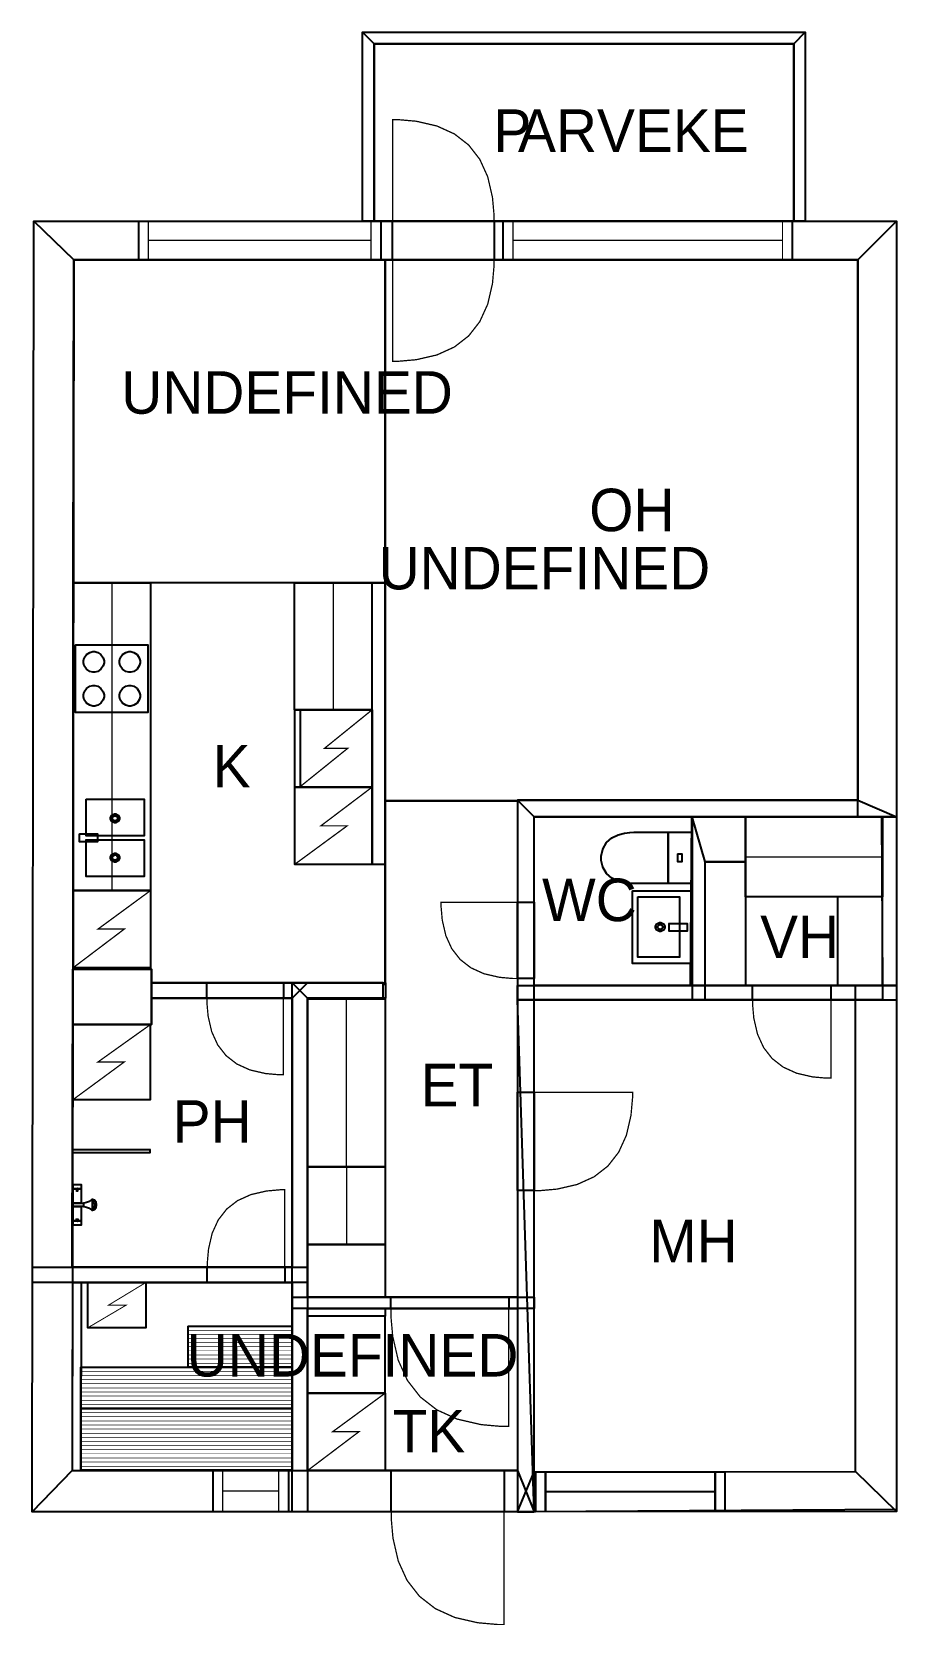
# Model space of a CAD drawing. Extents: x 0.7 to 7.7, y 0 to 12.9.
import ezdxf

# ---------------------------------------------------------------- set-up
doc = ezdxf.new("R2010")
doc.units = 0
doc.layers.get('0').update_dxf_attribs({"linetype": 'CONTINUOUS'})

msp = doc.modelspace()

# ---------------------------------------------------------------- linework, layer by layer
at = {"color": 0}
for points, const_width in [([(3.37967, 12.8921), (6.96024, 12.8921), (6.86649, 12.7984), (3.47342, 12.7984), (3.37967, 12.8921)], 0.002083), ([(3.37967, 11.3637), (3.37967, 12.8921), (3.47342, 12.7984), (3.47342, 11.3637), (3.37967, 11.3637)], 0.002083), ([(6.96024, 12.8921), (6.96024, 11.3637), (6.86649, 11.3637), (6.86649, 12.7984), (6.96024, 12.8921)], 0.002083), ([(3.47342, 12.7984), (6.86649, 12.7984), (6.86649, 11.3637), (3.47342, 11.3637), (3.47342, 12.7984)], 0.002083), ([(4.44363, 11.3637), (4.44363, 11.4118), (4.43078, 11.5561), (4.39231, 11.7228), (4.32818, 11.8639), (4.23839, 11.9793), (4.12299, 12.0691), (3.98188, 12.1333), (3.81515, 12.1717), (3.6709, 12.1845), (3.62283, 12.1845), (3.62283, 11.3637), (4.44363, 11.3637)], 0.010417), ([(0.709147, 0.926053), (0.722928, 11.3637), (1.04541, 11.0512), (1.0325, 1.25939), (0.709147, 0.926053)], 0.002083), ([(0.722928, 11.3637), (7.6976, 11.3637), (7.3851, 11.0512), (1.04541, 11.0512), (0.722928, 11.3637)], 0.002083), ([(1.57086, 11.3637), (3.5275, 11.3637), (3.5275, 11.0512), (1.57086, 11.0512), (1.57086, 11.3637)], 0.010417), ([(1.57086, 11.3637), (3.5275, 11.3637), (3.5275, 11.0512), (1.57086, 11.0512), (1.57086, 11.3637)], 0.010417), ([(3.62283, 11.3637), (4.44363, 11.3637), (4.44363, 11.0512), (3.62283, 11.0512), (3.62283, 11.3637)], 0.010417), ([(3.62283, 11.3637), (4.44363, 11.3637), (4.44363, 11.0512), (3.62283, 11.0512), (3.62283, 11.3637)], 0.010417), ([(4.51824, 11.3637), (6.85394, 11.3637), (6.85394, 11.0512), (4.51824, 11.0512), (4.51824, 11.3637)], 0.010417), ([(4.51824, 11.3637), (6.85394, 11.3637), (6.85394, 11.0512), (4.51824, 11.0512), (4.51824, 11.3637)], 0.010417), ([(7.6976, 11.3637), (7.6976, 6.54568), (7.3851, 6.54568), (7.3851, 11.0512), (7.6976, 11.3637)], 0.002083), ([(4.44363, 11.0512), (4.44363, 11.0031), (4.43078, 10.8588), (4.39231, 10.6921), (4.32818, 10.551), (4.23839, 10.4356), (4.12299, 10.3458), (3.98188, 10.2817), (3.81515, 10.2432), (3.6709, 10.2304), (3.62283, 10.2304), (3.62283, 11.0512), (4.44363, 11.0512)], 0.010417), ([(1.04134, 8.4394), (1.04134, 5.94971), (1.66635, 5.94971), (1.66635, 8.4394), (1.04134, 8.4394)], 0.010417), ([(1.04167, 8.4394), (1.04167, 5.95307), (1.35417, 5.95307), (1.35417, 8.4394), (1.04167, 8.4394)], 0.010417), ([(2.83122, 8.4381), (2.83122, 7.41163), (3.45622, 7.41163), (3.45622, 8.4381), (2.83122, 8.4381)], 0.010417), ([(3.14372, 8.4381), (3.14372, 7.41163), (3.45622, 7.41163), (3.45622, 8.4381), (3.14372, 8.4381)], 0.010417), ([(3.45811, 8.43767), (3.56228, 8.43767), (3.56228, 6.16162), (3.45811, 6.16162), (3.45811, 8.43767)], 0.002083), ([(1.06076, 7.93636), (1.06076, 7.38926), (1.6441, 7.38926), (1.6441, 7.93636), (1.06076, 7.93636)], 0.010417), ([(1.2066, 7.8826), (1.21468, 7.8826), (1.23899, 7.87608), (1.26552, 7.85818), (1.28337, 7.83171), (1.28993, 7.8074), (1.28993, 7.79926), (1.28993, 7.79118), (1.28337, 7.76688), (1.26552, 7.74035), (1.23899, 7.7225), (1.21468, 7.71593), (1.2066, 7.71593), (1.19846, 7.71593), (1.17415, 7.7225), (1.14768, 7.74035), (1.12978, 7.76688), (1.12326, 7.79118), (1.12326, 7.79926), (1.12326, 7.8074), (1.12978, 7.83171), (1.14768, 7.85818), (1.17415, 7.87608), (1.19846, 7.8826), (1.2066, 7.8826)], 0.010417), ([(1.49826, 7.8826), (1.50635, 7.8826), (1.53065, 7.87608), (1.55718, 7.85818), (1.57503, 7.83171), (1.5816, 7.8074), (1.5816, 7.79926), (1.5816, 7.79118), (1.57503, 7.76688), (1.55718, 7.74035), (1.53065, 7.7225), (1.50635, 7.71593), (1.49826, 7.71593), (1.49013, 7.71593), (1.46582, 7.7225), (1.43935, 7.74035), (1.42144, 7.76688), (1.41493, 7.79118), (1.41493, 7.79926), (1.41493, 7.8074), (1.42144, 7.83171), (1.43935, 7.85818), (1.46582, 7.87608), (1.49013, 7.8826), (1.49826, 7.8826)], 0.010417), ([(1.2066, 7.60846), (1.21468, 7.60846), (1.23899, 7.60194), (1.26552, 7.58404), (1.28337, 7.55757), (1.28993, 7.53326), (1.28993, 7.52513), (1.28993, 7.51704), (1.28337, 7.49268), (1.26552, 7.46619), (1.23899, 7.44835), (1.21468, 7.44179), (1.2066, 7.44179), (1.19846, 7.44179), (1.17415, 7.44835), (1.14768, 7.46619), (1.12978, 7.49268), (1.12326, 7.51704), (1.12326, 7.52513), (1.12326, 7.53326), (1.12978, 7.55757), (1.14768, 7.58404), (1.17415, 7.60194), (1.19846, 7.60846), (1.2066, 7.60846)], 0.010417), ([(1.49826, 7.60846), (1.50635, 7.60846), (1.53065, 7.60194), (1.55718, 7.58404), (1.57503, 7.55757), (1.5816, 7.53326), (1.5816, 7.52513), (1.5816, 7.51704), (1.57503, 7.49268), (1.55718, 7.46619), (1.53065, 7.44835), (1.50635, 7.44179), (1.49826, 7.44179), (1.49013, 7.44179), (1.46582, 7.44835), (1.43935, 7.46619), (1.42144, 7.49268), (1.41493, 7.51704), (1.41493, 7.52513), (1.41493, 7.53326), (1.42144, 7.55757), (1.43935, 7.58404), (1.46582, 7.60194), (1.49013, 7.60846), (1.49826, 7.60846)], 0.010417), ([(2.83317, 7.41163), (2.83317, 6.78662), (3.45817, 6.78662), (3.45817, 7.41163), (2.83317, 7.41163)], 0.010417), ([(2.83317, 7.41163), (2.83317, 6.78662), (2.87483, 6.78662), (2.87483, 7.41163), (2.83317, 7.41163)], 0.010417), ([(2.83317, 6.78662), (2.83317, 6.16162), (3.45817, 6.16162), (3.45817, 6.78662), (2.83317, 6.78662)], 0.010417), ([(1.14556, 6.68847), (1.14556, 6.3916), (1.61431, 6.3916), (1.61431, 6.68847), (1.14556, 6.68847)], 0.010417), ([(1.37994, 6.57075), (1.38634, 6.57075), (1.40571, 6.56011), (1.41639, 6.54075), (1.41639, 6.53429), (1.41639, 6.52789), (1.40571, 6.50851), (1.38634, 6.49783), (1.37994, 6.49783), (1.37348, 6.49783), (1.35411, 6.50851), (1.34348, 6.52789), (1.34348, 6.53429), (1.34348, 6.54075), (1.35411, 6.56011), (1.37348, 6.57075), (1.37994, 6.57075)], 0.008333), ([(7.6976, 6.54568), (4.76742, 6.54568), (4.632, 6.6811), (7.3851, 6.6811), (7.6976, 6.54568)], 0.002083), ([(4.632, 6.6811), (4.632, 0.926053), (4.76742, 0.926053), (4.76742, 6.54568), (4.632, 6.6811)], 0.002083), ([(1.37994, 6.55512), (1.38357, 6.55512), (1.39464, 6.54904), (1.40076, 6.53797), (1.40076, 6.53429), (1.40076, 6.53065), (1.39464, 6.51958), (1.38357, 6.51346), (1.37994, 6.51346), (1.37625, 6.51346), (1.36518, 6.51958), (1.3591, 6.53065), (1.3591, 6.53429), (1.3591, 6.53797), (1.36518, 6.54904), (1.37625, 6.55512), (1.37994, 6.55512)], 0.008333), ([(6.04508, 6.54568), (6.47564, 6.54568), (6.47564, 6.1811), (6.14925, 6.1811), (6.04508, 6.54568)], 0.002083), ([(6.04508, 6.54568), (6.04508, 5.06586), (6.14925, 5.06586), (6.14925, 6.1811), (6.04508, 6.54568)], 0.002083), ([(6.47564, 6.54536), (7.58425, 6.54536), (7.58425, 5.89899), (6.47564, 5.89899), (6.47564, 6.54536)], 0.010417), ([(7.58333, 6.54568), (7.6976, 6.54568), (7.6976, 5.18044), (7.58333, 5.18044), (7.58333, 6.54568)], 0.002083), ([(1.09245, 6.40722), (1.09245, 6.34472), (1.23828, 6.34472), (1.23828, 6.40722), (1.09245, 6.40722)], 0.010417), ([(1.14453, 6.36035), (1.14453, 6.06347), (1.61328, 6.06347), (1.61328, 6.36035), (1.14453, 6.36035)], 0.010417), ([(5.58431, 6.00618), (5.58431, 6.00618), (5.57254, 6.00613), (5.54156, 6.00776), (5.49772, 6.01389), (5.44749, 6.02729), (5.39725, 6.05089), (5.3534, 6.08735), (5.32243, 6.13949), (5.31071, 6.19254), (5.31071, 6.21018), (5.31071, 6.22851), (5.32243, 6.28336), (5.3534, 6.33746), (5.39725, 6.37528), (5.44749, 6.39968), (5.49772, 6.41368), (5.54156, 6.42008), (5.57254, 6.42182), (5.58431, 6.42171), (5.58431, 6.42171), (5.8526, 6.42279), (5.8526, 6.00618), (5.58431, 6.00618)], 0.010417), ([(5.8526, 6.42275), (5.8526, 6.00618), (6.03988, 6.00618), (6.03988, 6.42275), (5.8526, 6.42275)], 0.010417), ([(1.37994, 6.25304), (1.38634, 6.25304), (1.40571, 6.2424), (1.41639, 6.22304), (1.41639, 6.21658), (1.41639, 6.21018), (1.40571, 6.19081), (1.38634, 6.18012), (1.37994, 6.18012), (1.37348, 6.18012), (1.35411, 6.19081), (1.34348, 6.21018), (1.34348, 6.21658), (1.34348, 6.22304), (1.35411, 6.2424), (1.37348, 6.25304), (1.37994, 6.25304)], 0.008333), ([(1.37994, 6.23742), (1.38357, 6.23742), (1.39464, 6.23133), (1.40076, 6.22026), (1.40076, 6.21658), (1.40076, 6.21294), (1.39464, 6.20188), (1.38357, 6.19575), (1.37994, 6.19575), (1.37625, 6.19575), (1.36518, 6.20188), (1.3591, 6.21294), (1.3591, 6.21658), (1.3591, 6.22026), (1.36518, 6.23133), (1.37625, 6.23742), (1.37994, 6.23742)], 0.008333), ([(5.93044, 6.24756), (5.93044, 6.18137), (5.96203, 6.18137), (5.96203, 6.24756), (5.93044, 6.24756)], 0.010417), ([(6.14958, 6.1811), (6.14958, 5.18121), (6.47553, 5.18121), (6.47553, 6.1811), (6.14958, 6.1811)], 0.010417), ([(1.03961, 5.94971), (1.03961, 5.32471), (1.66461, 5.32471), (1.66461, 5.94971), (1.03961, 5.94971)], 0.010417), ([(5.56392, 5.94749), (5.56392, 5.36094), (6.04476, 5.36094), (6.04476, 5.94749), (5.56392, 5.94749)], 0.010417), ([(4.632, 5.23828), (4.59581, 5.23828), (4.48742, 5.24794), (4.36214, 5.27686), (4.25613, 5.32503), (4.16938, 5.39247), (4.10189, 5.47922), (4.05371, 5.58524), (4.02479, 5.7105), (4.01519, 5.8189), (4.01519, 5.85504), (4.632, 5.85504), (4.632, 5.23828)], 0.010417), ([(4.632, 5.85504), (4.76742, 5.85504), (4.76742, 5.23828), (4.632, 5.23828), (4.632, 5.85504)], 0.010417), ([(4.632, 5.85504), (4.76742, 5.85504), (4.76742, 5.23828), (4.632, 5.23828), (4.632, 5.85504)], 0.010417), ([(5.60644, 5.89865), (5.60644, 5.40978), (5.94374, 5.40978), (5.94374, 5.89865), (5.60644, 5.89865)], 0.010417), ([(7.22206, 5.90022), (7.22206, 5.18044), (7.58301, 5.18044), (7.58301, 5.90022), (7.22206, 5.90022)], 0.010417), ([(5.78674, 5.61778), (5.78028, 5.61778), (5.7609, 5.62847), (5.75028, 5.64785), (5.75028, 5.65424), (5.75028, 5.66069), (5.7609, 5.68007), (5.78028, 5.69069), (5.78674, 5.69069), (5.79313, 5.69069), (5.8125, 5.68007), (5.82319, 5.66069), (5.82319, 5.65424), (5.82319, 5.64785), (5.8125, 5.62847), (5.79313, 5.61778), (5.78674, 5.61778)], 0.008333), ([(5.78674, 5.6334), (5.78304, 5.6334), (5.77197, 5.63954), (5.7659, 5.65061), (5.7659, 5.65424), (5.7659, 5.65793), (5.77197, 5.669), (5.78304, 5.67507), (5.78674, 5.67507), (5.79036, 5.67507), (5.80143, 5.669), (5.80757, 5.65793), (5.80757, 5.65424), (5.80757, 5.65061), (5.80143, 5.63954), (5.79036, 5.6334), (5.78674, 5.6334)], 0.008333), ([(5.85883, 5.68354), (5.85883, 5.62104), (6.00467, 5.62104), (6.00467, 5.68354), (5.85883, 5.68354)], 0.010417), ([(1.03782, 5.31315), (1.67415, 5.31315), (1.67415, 4.86524), (1.03782, 4.86524), (1.03782, 5.31315)], 0.002083), ([(2.81168, 5.07889), (1.67415, 5.07889), (1.67415, 5.20389), (2.93614, 5.20389), (2.81168, 5.07889)], 0.002083), ([(2.12196, 5.20389), (2.74083, 5.20389), (2.74083, 5.07889), (2.12196, 5.07889), (2.12196, 5.20389)], 0.010417), ([(2.12196, 5.20389), (2.74083, 5.20389), (2.74083, 5.07889), (2.12196, 5.07889), (2.12196, 5.20389)], 0.010417), ([(2.81168, 5.20389), (3.56717, 5.20389), (3.56717, 5.07889), (2.93614, 5.07889), (2.81168, 5.20389)], 0.002083), ([(2.81168, 0.926053), (2.81168, 5.20389), (2.93614, 5.07889), (2.93614, 0.926053), (2.81168, 0.926053)], 0.002083), ([(4.632, 5.18044), (7.58333, 5.18044), (7.58333, 5.06586), (4.632, 5.06586), (4.632, 5.18044)], 0.002083), ([(6.53396, 5.18044), (7.16721, 5.18044), (7.16721, 5.06586), (6.53396, 5.06586), (6.53396, 5.18044)], 0.010417), ([(6.53396, 5.18044), (7.16721, 5.18044), (7.16721, 5.06586), (6.53396, 5.06586), (6.53396, 5.18044)], 0.010417), ([(7.6976, 5.18044), (7.6976, 0.927029), (7.36561, 1.24984), (7.36561, 5.18044), (7.6976, 5.18044)], 0.002083), ([(2.12196, 5.07889), (2.12196, 5.04264), (2.13163, 4.93386), (2.16064, 4.80817), (2.20899, 4.70182), (2.27669, 4.61475), (2.36372, 4.5471), (2.47006, 4.49875), (2.59576, 4.46972), (2.70454, 4.46001), (2.74083, 4.46001), (2.74083, 5.07889), (2.12196, 5.07889)], 0.010417), ([(2.93744, 5.07329), (2.93744, 3.71506), (3.56244, 3.71506), (3.56244, 5.07329), (2.93744, 5.07329)], 0.010417), ([(6.53396, 5.06586), (6.53396, 5.02881), (6.54383, 4.91749), (6.57351, 4.78885), (6.62299, 4.68001), (6.69222, 4.59099), (6.78131, 4.52171), (6.89014, 4.47222), (7.01878, 4.44254), (7.1301, 4.43261), (7.16721, 4.43261), (7.16721, 5.06586), (6.53396, 5.06586)], 0.010417), ([(1.03803, 4.86524), (1.03803, 4.2576), (1.66303, 4.2576), (1.66303, 4.86524), (1.03803, 4.86524)], 0.010127), ([(4.632, 4.31858), (4.76742, 4.31858), (4.76742, 3.52262), (4.632, 3.52262), (4.632, 4.31858)], 0.010417), ([(4.632, 4.31858), (4.76742, 4.31858), (4.76742, 3.52262), (4.632, 3.52262), (4.632, 4.31858)], 0.010417), ([(4.76742, 3.52262), (4.81401, 3.52262), (4.95394, 3.5351), (5.11561, 3.57243), (5.25239, 3.6346), (5.36431, 3.72163), (5.45139, 3.83361), (5.51357, 3.97038), (5.55083, 4.13206), (5.56332, 4.27197), (5.56332, 4.31858), (4.76742, 4.31858), (4.76742, 3.52262)], 0.010417), ([(1.03592, 3.85574), (1.03592, 3.82969), (1.66092, 3.82969), (1.66092, 3.85574), (1.03592, 3.85574)], 0.010417), ([(1.03592, 3.85574), (1.03592, 3.82969), (1.66092, 3.82969), (1.66092, 3.85574), (1.03592, 3.85574)], 0.010417), ([(2.93892, 3.71511), (2.93892, 3.08604), (3.56392, 3.08604), (3.56392, 3.71511), (2.93892, 3.71511)], 0.010417), ([(1.04053, 3.57292), (1.04053, 3.53749), (1.10411, 3.53749), (1.10411, 3.57292), (1.04053, 3.57292)], 0.010417), ([(1.04053, 3.53851), (1.04053, 3.42188), (1.10411, 3.42188), (1.10411, 3.53851), (1.04053, 3.53851)], 0.010417), ([(1.07286, 3.53749), (1.07162, 3.53429), (1.06776, 3.52462), (1.06657, 3.52186), (1.06657, 3.52186), (1.06798, 3.52186), (1.07232, 3.52186), (1.07661, 3.52186), (1.07807, 3.52186), (1.07807, 3.52186), (1.07742, 3.52425), (1.074, 3.53424), (1.07286, 3.53749)], 0.010417), ([(2.12532, 2.90419), (2.12532, 2.94086), (2.1351, 3.05078), (2.16439, 3.17779), (2.21322, 3.28526), (2.28162, 3.37321), (2.36957, 3.44162), (2.47706, 3.49046), (2.60406, 3.51975), (2.71397, 3.52951), (2.75065, 3.52951), (2.75065, 2.90419), (2.12532, 2.90419)], 0.010417), ([(1.04053, 3.39372), (1.04053, 3.42188), (1.12386, 3.42188), (1.12386, 3.41488), (1.12386, 3.39903), (1.12386, 3.39372), (1.10303, 3.39372), (1.05615, 3.39372), (1.04053, 3.39372)], 0.010417), ([(1.04053, 3.39372), (1.04053, 3.27707), (1.10411, 3.27707), (1.10411, 3.39372), (1.04053, 3.39372)], 0.010417), ([(1.04053, 3.27707), (1.04053, 3.24371), (1.10411, 3.24371), (1.10411, 3.27707), (1.04053, 3.27707)], 0.010417), ([(1.07286, 3.27707), (1.07162, 3.28033), (1.06776, 3.28999), (1.06657, 3.29269), (1.06657, 3.29269), (1.06798, 3.29269), (1.07232, 3.29269), (1.07661, 3.29269), (1.07807, 3.29269), (1.07807, 3.29269), (1.07742, 3.29036), (1.074, 3.28039), (1.07286, 3.27707)], 0.010417), ([(2.93892, 3.08599), (2.93892, 2.66194), (3.56392, 2.66194), (3.56392, 3.08599), (2.93892, 3.08599)], 0.010417), ([(0.711751, 2.90419), (2.93614, 2.90419), (2.93614, 2.77919), (0.711751, 2.77919), (0.711751, 2.90419)], 0.002083), ([(2.12532, 2.90419), (2.75065, 2.90419), (2.75065, 2.77919), (2.12532, 2.77919), (2.12532, 2.90419)], 0.010417), ([(2.12532, 2.90419), (2.75065, 2.90419), (2.75065, 2.77919), (2.12532, 2.77919), (2.12532, 2.90419)], 0.010417), ([(1.03451, 2.77919), (1.0325, 1.25939), (1.10541, 1.25933), (1.10742, 2.77908), (1.03451, 2.77919)], 0.002083), ([(1.16032, 2.77892), (1.62722, 2.77892), (1.62722, 2.41433), (1.16032, 2.41433), (1.16032, 2.77892)], 0.007782), ([(2.81168, 2.66189), (4.76742, 2.66189), (4.76742, 2.56814), (2.81168, 2.56814), (2.81168, 2.66189)], 0.002083), ([(3.60926, 2.66189), (4.56218, 2.66189), (4.56218, 2.56814), (3.60926, 2.56814), (3.60926, 2.66189)], 0.010417), ([(3.60926, 2.66189), (4.56218, 2.66189), (4.56218, 2.56814), (3.60926, 2.56814), (3.60926, 2.66189)], 0.010417), ([(2.93614, 2.50944), (2.93614, 1.88444), (3.56114, 1.88444), (3.56114, 2.50944), (2.93614, 2.50944)], 0.010417), ([(2.93744, 2.57264), (2.93744, 2.50782), (3.56244, 2.50782), (3.56244, 2.57264), (2.93744, 2.57264)], 0.006478), ([(3.60926, 2.56814), (3.60926, 2.51232), (3.62414, 2.34483), (3.66878, 2.15126), (3.74328, 1.98753), (3.8475, 1.85351), (3.9815, 1.74929), (4.14524, 1.67481), (4.33882, 1.63015), (4.50629, 1.61524), (4.56218, 1.61524), (4.56218, 2.56814), (3.60926, 2.56814)], 0.010417), ([(1.9706, 2.42692), (2.81164, 2.42692), (2.81164, 2.09369), (1.9706, 2.09369), (1.9706, 2.42692)], 0.010417), ([(1.10183, 2.09375), (2.81164, 2.09375), (2.81164, 1.76053), (1.10183, 1.76053), (1.10183, 2.09375)], 0.010417), ([(2.93696, 1.88444), (2.93696, 1.25944), (3.56196, 1.25944), (3.56196, 1.88444), (2.93696, 1.88444)], 0.010417), ([(1.10183, 1.76053), (2.81164, 1.76053), (2.81164, 1.26074), (1.10183, 1.26074), (1.10183, 1.76053)], 0.010417), ([(4.76742, 0.926053), (0.709147, 0.926053), (1.0325, 1.25939), (4.632, 1.25939), (4.76742, 0.926053)], 0.002083), ([(2.1721, 1.25939), (2.7806, 1.25939), (2.7806, 0.926053), (2.1721, 0.926053), (2.1721, 1.25939)], 0.010417), ([(2.1721, 1.25939), (2.7806, 1.25939), (2.7806, 0.926053), (2.1721, 0.926053), (2.1721, 1.25939)], 0.010417), ([(3.61208, 1.25939), (4.52447, 1.25939), (4.52447, 0.926053), (3.61208, 0.926053), (3.61208, 1.25939)], 0.010417), ([(3.61208, 1.25939), (4.52447, 1.25939), (4.52447, 0.926053), (3.61208, 0.926053), (3.61208, 1.25939)], 0.010417), ([(7.6976, 0.927029), (4.632, 0.926053), (4.76742, 1.24897), (7.36561, 1.24984), (7.6976, 0.927029)], 0.002083), ([(6.30935, 0.926594), (4.78033, 0.926053), (4.78022, 1.24897), (6.30925, 1.24951), (6.30935, 0.926594)], 0.010417), ([(6.30935, 0.926594), (4.78033, 0.926053), (4.78022, 1.24897), (6.30925, 1.24951), (6.30935, 0.926594)], 0.010417), ([(3.61208, 0.926053), (3.61208, 0.872612), (3.62631, 0.71224), (3.66911, 0.52691), (3.74035, 0.370117), (3.84017, 0.241808), (3.96847, 0.141982), (4.12528, 0.070747), (4.3106, 0.027941), (4.47097, 0.013672), (4.52447, 0.013672), (4.52447, 0.926053), (3.61208, 0.926053)], 0.010417)]:
    msp.add_lwpolyline(points, close=True, dxfattribs=dict(at, const_width=const_width))
at = {"color": 7}
for points in [[(3.37967, 11.3637), (3.37967, 12.8921), (3.47342, 12.7984), (3.47342, 11.3637), (3.37967, 11.3637)], [(3.37967, 12.8921), (6.96024, 12.8921), (6.86649, 12.7984), (3.47342, 12.7984), (3.37967, 12.8921)], [(6.96024, 12.8921), (6.96024, 11.3637), (6.86649, 11.3637), (6.86649, 12.7984), (6.96024, 12.8921)], [(3.47342, 12.7984), (6.86649, 12.7984), (6.86649, 11.3637), (3.47342, 11.3637), (3.47342, 12.7984)], [(1.57086, 11.3637), (3.5275, 11.3637), (3.5275, 11.0512), (1.57086, 11.0512), (1.57086, 11.3637)], [(1.57086, 11.3637), (3.5275, 11.3637), (3.5275, 11.0512), (1.57086, 11.0512), (1.57086, 11.3637)], [(3.62283, 11.3637), (4.44363, 11.3637), (4.44363, 11.0512), (3.62283, 11.0512), (3.62283, 11.3637)], [(3.62283, 11.3637), (4.44363, 11.3637), (4.44363, 11.0512), (3.62283, 11.0512), (3.62283, 11.3637)], [(4.51824, 11.3637), (6.85394, 11.3637), (6.85394, 11.0512), (4.51824, 11.0512), (4.51824, 11.3637)], [(4.51824, 11.3637), (6.85394, 11.3637), (6.85394, 11.0512), (4.51824, 11.0512), (4.51824, 11.3637)], [(3.56228, 8.43767), (1.04167, 8.44097), (1.04541, 11.0512), (3.56228, 11.0512), (3.56228, 8.43767)], [(7.3851, 6.6811), (4.632, 6.6811), (4.632, 6.67649), (3.56228, 6.67649), (3.56228, 11.0512), (7.3851, 11.0512), (7.3851, 6.6811)], [(1.04134, 8.4394), (1.66635, 8.4394), (1.66635, 5.94971), (1.04134, 5.94971), (1.04134, 8.4394)], [(3.56228, 8.43767), (3.56228, 6.67649), (3.56261, 6.67649), (3.56261, 5.19179), (3.54617, 5.19179), (3.54617, 5.20389), (1.67415, 5.20389), (1.67415, 5.31315), (1.04291, 5.31315), (1.04167, 8.44097), (3.56228, 8.43767)], [(2.83122, 8.4381), (3.45622, 8.4381), (3.45622, 7.41163), (2.83122, 7.41163), (2.83122, 8.4381)], [(3.45811, 8.43767), (3.56228, 8.43767), (3.56228, 6.16162), (3.45811, 6.16162), (3.45811, 8.43767)], [(1.06076, 7.93636), (1.6441, 7.93636), (1.6441, 7.38926), (1.06076, 7.38926), (1.06076, 7.93636)], [(1.2066, 7.8826), (1.21468, 7.8826), (1.23899, 7.87608), (1.26552, 7.85818), (1.28337, 7.83171), (1.28993, 7.8074), (1.28993, 7.79926), (1.28993, 7.79118), (1.28337, 7.76688), (1.26552, 7.74035), (1.23899, 7.7225), (1.21468, 7.71593), (1.2066, 7.71593), (1.19846, 7.71593), (1.17415, 7.7225), (1.14768, 7.74035), (1.12978, 7.76688), (1.12326, 7.79118), (1.12326, 7.79926), (1.12326, 7.8074), (1.12978, 7.83171), (1.14768, 7.85818), (1.17415, 7.87608), (1.19846, 7.8826), (1.2066, 7.8826)], [(1.49826, 7.8826), (1.50635, 7.8826), (1.53065, 7.87608), (1.55718, 7.85818), (1.57503, 7.83171), (1.5816, 7.8074), (1.5816, 7.79926), (1.5816, 7.79118), (1.57503, 7.76688), (1.55718, 7.74035), (1.53065, 7.7225), (1.50635, 7.71593), (1.49826, 7.71593), (1.49013, 7.71593), (1.46582, 7.7225), (1.43935, 7.74035), (1.42144, 7.76688), (1.41493, 7.79118), (1.41493, 7.79926), (1.41493, 7.8074), (1.42144, 7.83171), (1.43935, 7.85818), (1.46582, 7.87608), (1.49013, 7.8826), (1.49826, 7.8826)], [(1.2066, 7.60846), (1.21468, 7.60846), (1.23899, 7.60194), (1.26552, 7.58404), (1.28337, 7.55757), (1.28993, 7.53326), (1.28993, 7.52513), (1.28993, 7.51704), (1.28337, 7.49268), (1.26552, 7.46619), (1.23899, 7.44835), (1.21468, 7.44179), (1.2066, 7.44179), (1.19846, 7.44179), (1.17415, 7.44835), (1.14768, 7.46619), (1.12978, 7.49268), (1.12326, 7.51704), (1.12326, 7.52513), (1.12326, 7.53326), (1.12978, 7.55757), (1.14768, 7.58404), (1.17415, 7.60194), (1.19846, 7.60846), (1.2066, 7.60846)], [(1.49826, 7.60846), (1.50635, 7.60846), (1.53065, 7.60194), (1.55718, 7.58404), (1.57503, 7.55757), (1.5816, 7.53326), (1.5816, 7.52513), (1.5816, 7.51704), (1.57503, 7.49268), (1.55718, 7.46619), (1.53065, 7.44835), (1.50635, 7.44179), (1.49826, 7.44179), (1.49013, 7.44179), (1.46582, 7.44835), (1.43935, 7.46619), (1.42144, 7.49268), (1.41493, 7.51704), (1.41493, 7.52513), (1.41493, 7.53326), (1.42144, 7.55757), (1.43935, 7.58404), (1.46582, 7.60194), (1.49013, 7.60846), (1.49826, 7.60846)], [(2.83317, 7.41163), (3.45817, 7.41163), (3.45817, 6.78662), (2.83317, 6.78662), (2.83317, 7.41163)], [(2.83317, 7.41163), (2.87483, 7.41163), (2.87483, 6.78662), (2.83317, 6.78662), (2.83317, 7.41163)], [(2.83317, 6.78662), (3.45817, 6.78662), (3.45817, 6.16162), (2.83317, 6.16162), (2.83317, 6.78662)], [(1.14556, 6.68847), (1.61431, 6.68847), (1.61431, 6.3916), (1.14556, 6.3916), (1.14556, 6.68847)], [(4.632, 2.66189), (2.93614, 2.66189), (2.93614, 5.07889), (3.54617, 5.07889), (3.54617, 5.19179), (3.56261, 5.19179), (3.56261, 6.67649), (4.632, 6.67649), (4.632, 2.66189)], [(1.37994, 6.57075), (1.38634, 6.57075), (1.40571, 6.56011), (1.41639, 6.54075), (1.41639, 6.53429), (1.41639, 6.52789), (1.40571, 6.50851), (1.38634, 6.49783), (1.37994, 6.49783), (1.37348, 6.49783), (1.35411, 6.50851), (1.34348, 6.52789), (1.34348, 6.53429), (1.34348, 6.54075), (1.35411, 6.56011), (1.37348, 6.57075), (1.37994, 6.57075)], [(1.37994, 6.55512), (1.38357, 6.55512), (1.39464, 6.54904), (1.40076, 6.53797), (1.40076, 6.53429), (1.40076, 6.53065), (1.39464, 6.51958), (1.38357, 6.51346), (1.37994, 6.51346), (1.37625, 6.51346), (1.36518, 6.51958), (1.3591, 6.53065), (1.3591, 6.53429), (1.3591, 6.53797), (1.36518, 6.54904), (1.37625, 6.55512), (1.37994, 6.55512)], [(6.04313, 6.54568), (6.03125, 5.18056), (4.76742, 5.18485), (4.76742, 6.54568), (6.04313, 6.54568)], [(7.58333, 5.18044), (6.03125, 5.18056), (6.04313, 6.54568), (7.57758, 6.54568), (7.58333, 5.18044)], [(6.47564, 6.54536), (7.58425, 6.54536), (7.58425, 5.89899), (6.47564, 5.89899), (6.47564, 6.54536)], [(1.09245, 6.40722), (1.23828, 6.40722), (1.23828, 6.34472), (1.09245, 6.34472), (1.09245, 6.40722)], [(1.14453, 6.36035), (1.61328, 6.36035), (1.61328, 6.06347), (1.14453, 6.06347), (1.14453, 6.36035)], [(5.58431, 6.00618), (5.58431, 6.00618), (5.57254, 6.00613), (5.54156, 6.00776), (5.49772, 6.01389), (5.44749, 6.02729), (5.39725, 6.05089), (5.3534, 6.08735), (5.32243, 6.13949), (5.31071, 6.19254), (5.31071, 6.21018), (5.31071, 6.22851), (5.32243, 6.28336), (5.3534, 6.33746), (5.39725, 6.37528), (5.44749, 6.39968), (5.49772, 6.41368), (5.54156, 6.42008), (5.57254, 6.42182), (5.58431, 6.42171), (5.58431, 6.42171), (5.8526, 6.42279), (5.8526, 6.00618), (5.58431, 6.00618)], [(5.8526, 6.42275), (6.03988, 6.42275), (6.03988, 6.00618), (5.8526, 6.00618), (5.8526, 6.42275)], [(1.37994, 6.25304), (1.38634, 6.25304), (1.40571, 6.2424), (1.41639, 6.22304), (1.41639, 6.21658), (1.41639, 6.21018), (1.40571, 6.19081), (1.38634, 6.18012), (1.37994, 6.18012), (1.37348, 6.18012), (1.35411, 6.19081), (1.34348, 6.21018), (1.34348, 6.21658), (1.34348, 6.22304), (1.35411, 6.2424), (1.37348, 6.25304), (1.37994, 6.25304)], [(1.37994, 6.23742), (1.38357, 6.23742), (1.39464, 6.23133), (1.40076, 6.22026), (1.40076, 6.21658), (1.40076, 6.21294), (1.39464, 6.20188), (1.38357, 6.19575), (1.37994, 6.19575), (1.37625, 6.19575), (1.36518, 6.20188), (1.3591, 6.21294), (1.3591, 6.21658), (1.3591, 6.22026), (1.36518, 6.23133), (1.37625, 6.23742), (1.37994, 6.23742)], [(5.93044, 6.24756), (5.96203, 6.24756), (5.96203, 6.18137), (5.93044, 6.18137), (5.93044, 6.24756)], [(6.14958, 6.1811), (6.47553, 6.1811), (6.47553, 5.18121), (6.14958, 5.18121), (6.14958, 6.1811)], [(1.03961, 5.94971), (1.66461, 5.94971), (1.66461, 5.32471), (1.03961, 5.32471), (1.03961, 5.94971)], [(5.56392, 5.94749), (6.04476, 5.94749), (6.04476, 5.36094), (5.56392, 5.36094), (5.56392, 5.94749)], [(4.632, 5.85504), (4.76742, 5.85504), (4.76742, 5.23828), (4.632, 5.23828), (4.632, 5.85504)], [(4.632, 5.85504), (4.76742, 5.85504), (4.76742, 5.23828), (4.632, 5.23828), (4.632, 5.85504)], [(5.60644, 5.89865), (5.94374, 5.89865), (5.94374, 5.40978), (5.60644, 5.40978), (5.60644, 5.89865)], [(7.22206, 5.90022), (7.58301, 5.90022), (7.58301, 5.18044), (7.22206, 5.18044), (7.22206, 5.90022)], [(5.78674, 5.61778), (5.78028, 5.61778), (5.7609, 5.62847), (5.75028, 5.64785), (5.75028, 5.65424), (5.75028, 5.66069), (5.7609, 5.68007), (5.78028, 5.69069), (5.78674, 5.69069), (5.79313, 5.69069), (5.8125, 5.68007), (5.82319, 5.66069), (5.82319, 5.65424), (5.82319, 5.64785), (5.8125, 5.62847), (5.79313, 5.61778), (5.78674, 5.61778)], [(5.78674, 5.6334), (5.78304, 5.6334), (5.77197, 5.63954), (5.7659, 5.65061), (5.7659, 5.65424), (5.7659, 5.65793), (5.77197, 5.669), (5.78304, 5.67507), (5.78674, 5.67507), (5.79036, 5.67507), (5.80143, 5.669), (5.80757, 5.65793), (5.80757, 5.65424), (5.80757, 5.65061), (5.80143, 5.63954), (5.79036, 5.6334), (5.78674, 5.6334)], [(5.85883, 5.68354), (6.00467, 5.68354), (6.00467, 5.62104), (5.85883, 5.62104), (5.85883, 5.68354)], [(1.03782, 4.86524), (1.67415, 4.86524), (1.67415, 5.07889), (2.81168, 5.07889), (2.81168, 2.90419), (1.0325, 2.90419), (1.03782, 5.31315), (1.03782, 4.86524)], [(2.12196, 5.20389), (2.74083, 5.20389), (2.74083, 5.07889), (2.12196, 5.07889), (2.12196, 5.20389)], [(2.12196, 5.20389), (2.74083, 5.20389), (2.74083, 5.07889), (2.12196, 5.07889), (2.12196, 5.20389)], [(6.53396, 5.18044), (7.16721, 5.18044), (7.16721, 5.06586), (6.53396, 5.06586), (6.53396, 5.18044)], [(6.53396, 5.18044), (7.16721, 5.18044), (7.16721, 5.06586), (6.53396, 5.06586), (6.53396, 5.18044)], [(2.93744, 5.07329), (3.56244, 5.07329), (3.56244, 3.71506), (2.93744, 3.71506), (2.93744, 5.07329)], [(4.632, 5.06586), (7.6976, 5.06586), (7.6976, 0.942437), (4.76742, 0.926053), (4.632, 5.06586)], [(1.03803, 4.86524), (1.66303, 4.86524), (1.66303, 4.2576), (1.03803, 4.2576), (1.03803, 4.86524)], [(4.632, 4.31858), (4.76742, 4.31858), (4.76742, 3.52262), (4.632, 3.52262), (4.632, 4.31858)], [(4.632, 4.31858), (4.76742, 4.31858), (4.76742, 3.52262), (4.632, 3.52262), (4.632, 4.31858)], [(1.03592, 3.85574), (1.66092, 3.85574), (1.66092, 3.82969), (1.03592, 3.82969), (1.03592, 3.85574)], [(1.03592, 3.85574), (1.66092, 3.85574), (1.66092, 3.82969), (1.03592, 3.82969), (1.03592, 3.85574)], [(2.93892, 3.71511), (3.56392, 3.71511), (3.56392, 3.08604), (2.93892, 3.08604), (2.93892, 3.71511)], [(1.04053, 3.57292), (1.10411, 3.57292), (1.10411, 3.53749), (1.04053, 3.53749), (1.04053, 3.57292)], [(1.04053, 3.53851), (1.10411, 3.53851), (1.10411, 3.42188), (1.04053, 3.42188), (1.04053, 3.53851)], [(1.07286, 3.53749), (1.07162, 3.53429), (1.06776, 3.52462), (1.06657, 3.52186), (1.06657, 3.52186), (1.06798, 3.52186), (1.07232, 3.52186), (1.07661, 3.52186), (1.07807, 3.52186), (1.07807, 3.52186), (1.07742, 3.52425), (1.074, 3.53424), (1.07286, 3.53749)], [(1.04053, 3.39372), (1.04053, 3.42188), (1.12386, 3.42188), (1.12386, 3.41488), (1.12386, 3.39903), (1.12386, 3.39372), (1.10303, 3.39372), (1.05615, 3.39372), (1.04053, 3.39372)], [(1.04053, 3.39372), (1.10411, 3.39372), (1.10411, 3.27707), (1.04053, 3.27707), (1.04053, 3.39372)], [(1.12386, 3.39372), (1.13015, 3.39372), (1.14909, 3.39008), (1.1715, 3.38021), (1.17594, 3.37706), (1.17752, 3.37603), (1.19211, 3.36589), (1.19368, 3.36561), (1.19651, 3.36513), (1.21305, 3.36925), (1.22591, 3.38596), (1.227, 3.39165), (1.22721, 3.39296), (1.22803, 3.40451), (1.22803, 3.40831), (1.22803, 3.40728), (1.22803, 3.41146), (1.22721, 3.42264), (1.227, 3.42393), (1.22591, 3.42969), (1.21305, 3.44635), (1.19651, 3.45053), (1.19368, 3.44997), (1.19211, 3.44976), (1.17752, 3.43961), (1.17594, 3.43853), (1.1715, 3.43544), (1.14909, 3.42551), (1.13015, 3.42188), (1.12386, 3.42188)], [(1.19472, 3.36561), (1.1952, 3.36589), (1.20535, 3.37771), (1.21452, 3.40147), (1.21452, 3.40935), (1.21425, 3.41564), (1.20497, 3.43832), (1.1952, 3.44949), (1.19472, 3.44997)], [(1.04053, 3.27707), (1.10411, 3.27707), (1.10411, 3.24371), (1.04053, 3.24371), (1.04053, 3.27707)], [(1.07286, 3.27707), (1.07162, 3.28033), (1.06776, 3.28999), (1.06657, 3.29269), (1.06657, 3.29269), (1.06798, 3.29269), (1.07232, 3.29269), (1.07661, 3.29269), (1.07807, 3.29269), (1.07807, 3.29269), (1.07742, 3.29036), (1.074, 3.28039), (1.07286, 3.27707)], [(2.93892, 3.08599), (3.56392, 3.08599), (3.56392, 2.66194), (2.93892, 2.66194), (2.93892, 3.08599)], [(2.12532, 2.90419), (2.75065, 2.90419), (2.75065, 2.77919), (2.12532, 2.77919), (2.12532, 2.90419)], [(2.12532, 2.90419), (2.75065, 2.90419), (2.75065, 2.77919), (2.12532, 2.77919), (2.12532, 2.90419)], [(2.81168, 1.25939), (1.10541, 1.25939), (1.10742, 2.77908), (1.03451, 2.77919), (2.81168, 2.77919), (2.81168, 1.25939)], [(1.16032, 2.77892), (1.62722, 2.77892), (1.62722, 2.41433), (1.16032, 2.41433), (1.16032, 2.77892)], [(3.60926, 2.66189), (4.56218, 2.66189), (4.56218, 2.56814), (3.60926, 2.56814), (3.60926, 2.66189)], [(3.60926, 2.66189), (4.56218, 2.66189), (4.56218, 2.56814), (3.60926, 2.56814), (3.60926, 2.66189)], [(2.93614, 2.56814), (4.632, 2.56814), (4.632, 1.25939), (2.93614, 1.25939), (2.93614, 2.56814)], [(2.93614, 2.50944), (3.56114, 2.50944), (3.56114, 1.88444), (2.93614, 1.88444), (2.93614, 2.50944)], [(2.93744, 2.57264), (3.56244, 2.57264), (3.56244, 2.50782), (2.93744, 2.50782), (2.93744, 2.57264)], [(1.9706, 2.42692), (2.81164, 2.42692), (2.81164, 2.09369), (1.9706, 2.09369), (1.9706, 2.42692)], [(1.10183, 2.09375), (2.81164, 2.09375), (2.81164, 1.76053), (1.10183, 1.76053), (1.10183, 2.09375)], [(2.93696, 1.88444), (3.56196, 1.88444), (3.56196, 1.25944), (2.93696, 1.25944), (2.93696, 1.88444)], [(1.10183, 1.76053), (2.81164, 1.76053), (2.81164, 1.26074), (1.10183, 1.26074), (1.10183, 1.76053)], [(2.1721, 1.25939), (2.7806, 1.25939), (2.7806, 0.926053), (2.1721, 0.926053), (2.1721, 1.25939)], [(2.1721, 1.25939), (2.7806, 1.25939), (2.7806, 0.926053), (2.1721, 0.926053), (2.1721, 1.25939)], [(3.61208, 1.25939), (4.52447, 1.25939), (4.52447, 0.926053), (3.61208, 0.926053), (3.61208, 1.25939)], [(3.61208, 1.25939), (4.52447, 1.25939), (4.52447, 0.926053), (3.61208, 0.926053), (3.61208, 1.25939)], [(6.30935, 0.926594), (4.78033, 0.926053), (4.78022, 1.24897), (6.30925, 1.24951), (6.30935, 0.926594)], [(6.30935, 0.926594), (4.78033, 0.926053), (4.78022, 1.24897), (6.30925, 1.24951), (6.30935, 0.926594)], [(4.8584, 0.926161), (4.85829, 1.24902)], [(6.23118, 0.92654), (6.23112, 1.24946)], [(6.23118, 1.088), (4.85835, 1.08762)]]:
    msp.add_lwpolyline(points, close=True, dxfattribs=at)
at = {"color": 0}
for points in [[(0.709147, 0.926053), (0.722928, 11.3637), (1.04541, 11.0512), (1.0325, 1.25939), (0.709147, 0.926053)], [(0.722928, 11.3637), (7.6976, 11.3637), (7.3851, 11.0512), (1.04541, 11.0512), (0.722928, 11.3637)], [(7.6976, 11.3637), (7.6976, 6.54568), (7.3851, 6.54568), (7.3851, 11.0512), (7.6976, 11.3637)], [(3.45811, 8.43767), (3.56228, 8.43767), (3.56228, 6.16162), (3.45811, 6.16162), (3.45811, 8.43767)], [(7.6976, 6.54568), (4.76742, 6.54568), (4.632, 6.6811), (7.3851, 6.6811), (7.6976, 6.54568)], [(4.632, 6.6811), (4.632, 0.926053), (4.76742, 0.926053), (4.76742, 6.54568), (4.632, 6.6811)], [(6.04508, 6.54568), (6.47564, 6.54568), (6.47564, 6.1811), (6.14925, 6.1811), (6.04508, 6.54568)], [(6.04508, 6.54568), (6.04508, 5.06586), (6.14925, 5.06586), (6.14925, 6.1811), (6.04508, 6.54568)], [(7.58333, 6.54568), (7.6976, 6.54568), (7.6976, 5.18044), (7.58333, 5.18044), (7.58333, 6.54568)], [(1.03782, 5.31315), (1.67415, 5.31315), (1.67415, 4.86524), (1.03782, 4.86524), (1.03782, 5.31315)], [(2.81168, 5.07889), (1.67415, 5.07889), (1.67415, 5.20389), (2.93614, 5.20389), (2.81168, 5.07889)], [(2.81168, 0.926053), (2.81168, 5.20389), (2.93614, 5.07889), (2.93614, 0.926053), (2.81168, 0.926053)], [(2.81168, 5.20389), (3.56717, 5.20389), (3.56717, 5.07889), (2.93614, 5.07889), (2.81168, 5.20389)], [(4.632, 5.18044), (7.58333, 5.18044), (7.58333, 5.06586), (4.632, 5.06586), (4.632, 5.18044)], [(7.6976, 5.18044), (7.6976, 0.927029), (7.36561, 1.24984), (7.36561, 5.18044), (7.6976, 5.18044)], [(0.711751, 2.90419), (2.93614, 2.90419), (2.93614, 2.77919), (0.711751, 2.77919), (0.711751, 2.90419)], [(1.03451, 2.77919), (1.0325, 1.25939), (1.10541, 1.25933), (1.10742, 2.77908), (1.03451, 2.77919)], [(2.81168, 2.66189), (4.76742, 2.66189), (4.76742, 2.56814), (2.81168, 2.56814), (2.81168, 2.66189)], [(4.76742, 0.926053), (0.709147, 0.926053), (1.0325, 1.25939), (4.632, 1.25939), (4.76742, 0.926053)], [(7.6976, 0.927029), (4.632, 0.926053), (4.76742, 1.24897), (7.36561, 1.24984), (7.6976, 0.927029)]]:
    msp.add_lwpolyline(points, close=True, dxfattribs=at)
for points, const_width in [([(1.64899, 11.3637), (1.64899, 11.0512)], 0.010417), ([(3.44937, 11.3637), (3.44937, 11.0512)], 0.010417), ([(4.59636, 11.3637), (4.59636, 11.0512)], 0.010417), ([(6.77582, 11.3637), (6.77582, 11.0512)], 0.010417), ([(1.64899, 11.2074), (3.44937, 11.2074)], 0.010417), ([(4.59636, 11.2074), (6.77582, 11.2074)], 0.010417), ([(3.45817, 7.41163), (3.07172, 7.09912), (3.25922, 7.09912), (2.87169, 6.78662)], 0.010417), ([(3.45817, 6.78662), (3.04357, 6.4731), (3.25608, 6.4731), (2.83317, 6.16271)], 0.010417), ([(1.03961, 5.32471), (1.45415, 5.63829), (1.24164, 5.63829), (1.66461, 5.94868)], 0.010417), ([(1.03803, 4.2576), (1.45258, 4.56244), (1.24007, 4.56244), (1.66303, 4.86421)], 0.010127), ([(1.12386, 3.39372), (1.13015, 3.39372), (1.14909, 3.39008), (1.1715, 3.38021), (1.17594, 3.37706), (1.17752, 3.37603), (1.19211, 3.36589), (1.19368, 3.36561), (1.19651, 3.36513), (1.21305, 3.36925), (1.22591, 3.38596), (1.227, 3.39165), (1.22721, 3.39296), (1.22803, 3.40451), (1.22803, 3.40831), (1.22803, 3.40728), (1.22803, 3.41146), (1.22721, 3.42264), (1.227, 3.42393), (1.22591, 3.42969), (1.21305, 3.44635), (1.19651, 3.45053), (1.19368, 3.44997), (1.19211, 3.44976), (1.17752, 3.43961), (1.17594, 3.43853), (1.1715, 3.43544), (1.14909, 3.42551), (1.13015, 3.42188), (1.12386, 3.42188)], 0.010417), ([(1.19472, 3.36561), (1.1952, 3.36589), (1.20535, 3.37771), (1.21452, 3.40147), (1.21452, 3.40935), (1.21425, 3.41564), (1.20497, 3.43832), (1.1952, 3.44949), (1.19472, 3.44997)], 0.010417), ([(1.16032, 2.41433), (1.46924, 2.59663), (1.32682, 2.59663), (1.62722, 2.77892)], 0.007782), ([(2.93696, 1.25944), (3.35151, 1.57297), (3.139, 1.57297), (3.56196, 1.8834)], 0.010417), ([(2.25022, 0.926053), (2.25022, 1.25939)], 0.010417), ([(2.70247, 0.926053), (2.70247, 1.25939)], 0.010417), ([(4.8584, 0.926161), (4.85829, 1.24902)], 0.010417), ([(6.23118, 0.92654), (6.23112, 1.24946)], 0.010417), ([(2.70247, 1.09272), (2.25022, 1.09272)], 0.010417), ([(6.23118, 1.088), (4.85835, 1.08762)], 0.010417)]:
    msp.add_lwpolyline(points, dxfattribs=dict(at, const_width=const_width))
at = {"color": 7, "const_width": 0.002083}
for points in [[(3.56228, 8.43767), (1.04167, 8.44097), (1.04541, 11.0512), (3.56228, 11.0512), (3.56228, 8.43767)], [(7.3851, 6.6811), (4.632, 6.6811), (4.632, 6.67649), (3.56228, 6.67649), (3.56228, 11.0512), (7.3851, 11.0512), (7.3851, 6.6811)], [(3.56228, 8.43767), (3.56228, 6.67649), (3.56261, 6.67649), (3.56261, 5.19179), (3.54617, 5.19179), (3.54617, 5.20389), (1.67415, 5.20389), (1.67415, 5.31315), (1.04291, 5.31315), (1.04167, 8.44097), (3.56228, 8.43767)], [(3.45811, 8.43767), (3.56228, 8.43767), (3.56228, 6.16162), (3.45811, 6.16162), (3.45811, 8.43767)], [(4.632, 2.66189), (2.93614, 2.66189), (2.93614, 5.07889), (3.54617, 5.07889), (3.54617, 5.19179), (3.56261, 5.19179), (3.56261, 6.67649), (4.632, 6.67649), (4.632, 2.66189)], [(6.04313, 6.54568), (6.03125, 5.18056), (4.76742, 5.18485), (4.76742, 6.54568), (6.04313, 6.54568)], [(7.58333, 5.18044), (6.03125, 5.18056), (6.04313, 6.54568), (7.57758, 6.54568), (7.58333, 5.18044)], [(1.03782, 4.86524), (1.67415, 4.86524), (1.67415, 5.07889), (2.81168, 5.07889), (2.81168, 2.90419), (1.0325, 2.90419), (1.03782, 5.31315), (1.03782, 4.86524)], [(4.632, 5.06586), (7.6976, 5.06586), (7.6976, 0.942437), (4.76742, 0.926053), (4.632, 5.06586)], [(2.81168, 1.25939), (1.10541, 1.25939), (1.10742, 2.77908), (1.03451, 2.77919), (2.81168, 2.77919), (2.81168, 1.25939)], [(2.93614, 2.56814), (4.632, 2.56814), (4.632, 1.25939), (2.93614, 1.25939), (2.93614, 2.56814)]]:
    msp.add_lwpolyline(points, close=True, dxfattribs=at)
at = {"color": 253}
for points, const_width in [([(6.47564, 6.22217), (7.58425, 6.22217)], 0.010417), ([(3.24994, 3.71506), (3.24994, 5.07335)], 0.010417), ([(3.25142, 3.08604), (3.25142, 3.71506)], 0.010417), ([(2.81164, 2.39361), (1.97065, 2.39361)], 0.005208), ([(2.81164, 2.36025), (1.97065, 2.36025)], 0.005208), ([(2.81164, 2.32693), (1.97065, 2.32693)], 0.005208), ([(2.81164, 2.29363), (1.97065, 2.29363)], 0.005208), ([(2.81164, 2.26031), (1.97065, 2.26031)], 0.005208), ([(2.81164, 2.227), (1.97065, 2.227)], 0.005208), ([(2.81164, 2.19368), (1.97065, 2.19368)], 0.005208), ([(2.81164, 2.06039), (1.10189, 2.06039)], 0.005208), ([(2.81164, 2.16037), (1.97065, 2.16037)], 0.005208), ([(2.81164, 2.12701), (1.97065, 2.12701)], 0.005208), ([(2.81164, 2.02707), (1.10189, 2.02707)], 0.005208), ([(2.81164, 1.99376), (1.10189, 1.99376)], 0.005208), ([(2.81164, 1.96044), (1.10189, 1.96044)], 0.005208), ([(2.81164, 1.92714), (1.10189, 1.92714)], 0.005208), ([(2.81164, 1.89378), (1.10189, 1.89378)], 0.005208), ([(2.81164, 1.86046), (1.10189, 1.86046)], 0.005208), ([(2.81164, 1.82715), (1.10189, 1.82715)], 0.005208), ([(2.81164, 1.79383), (1.10189, 1.79383)], 0.005208), ([(2.81164, 1.72721), (1.10189, 1.72721)], 0.005208), ([(2.81164, 1.6939), (1.10189, 1.6939)], 0.005208), ([(2.81164, 1.66054), (1.10189, 1.66054)], 0.005208), ([(2.81164, 1.62722), (1.10189, 1.62722)], 0.005208), ([(2.81164, 1.59392), (1.10189, 1.59392)], 0.005208), ([(2.81164, 1.5606), (1.10189, 1.5606)], 0.005208), ([(2.81164, 1.52729), (1.10189, 1.52729)], 0.005208), ([(2.81164, 1.49397), (1.10189, 1.49397)], 0.005208), ([(2.81164, 1.46067), (1.10189, 1.46067)], 0.005208), ([(2.81164, 1.42731), (1.10189, 1.42731)], 0.005208), ([(2.81164, 1.39399), (1.10189, 1.39399)], 0.005208), ([(2.81164, 1.36068), (1.10189, 1.36068)], 0.005208), ([(2.81164, 1.32737), (1.10189, 1.32737)], 0.005208), ([(2.81164, 1.29405), (1.10189, 1.29405)], 0.005208)]:
    msp.add_lwpolyline(points, dxfattribs=dict(at, const_width=const_width))

# ---------------------------------------------------------------- texts
at = {"color": 0}
for s, p in [('P', (4.43842, 11.9241)), ('ARVEKE', (4.63742, 11.9241)), ('UNDEFINED', (1.42872, 9.80628)), ('OH', (5.21292, 8.85593)), ('UNDEFINED', (3.51024, 8.3856)), ('K', (2.16858, 6.78419)), ('WC', (4.83179, 5.70213)), ('VH', (6.59503, 5.40354)), ('ET', (3.84965, 4.20461)), ('PH', (1.84546, 3.91)), ('MH', (5.69922, 2.9429)), ('UNDEFINED', (1.95903, 2.01918)), ('TK', (3.62335, 1.40597))]:
    msp.add_text(s, height=0.34375, dxfattribs=at).set_placement(p)

doc.saveas('drawing.dxf')
